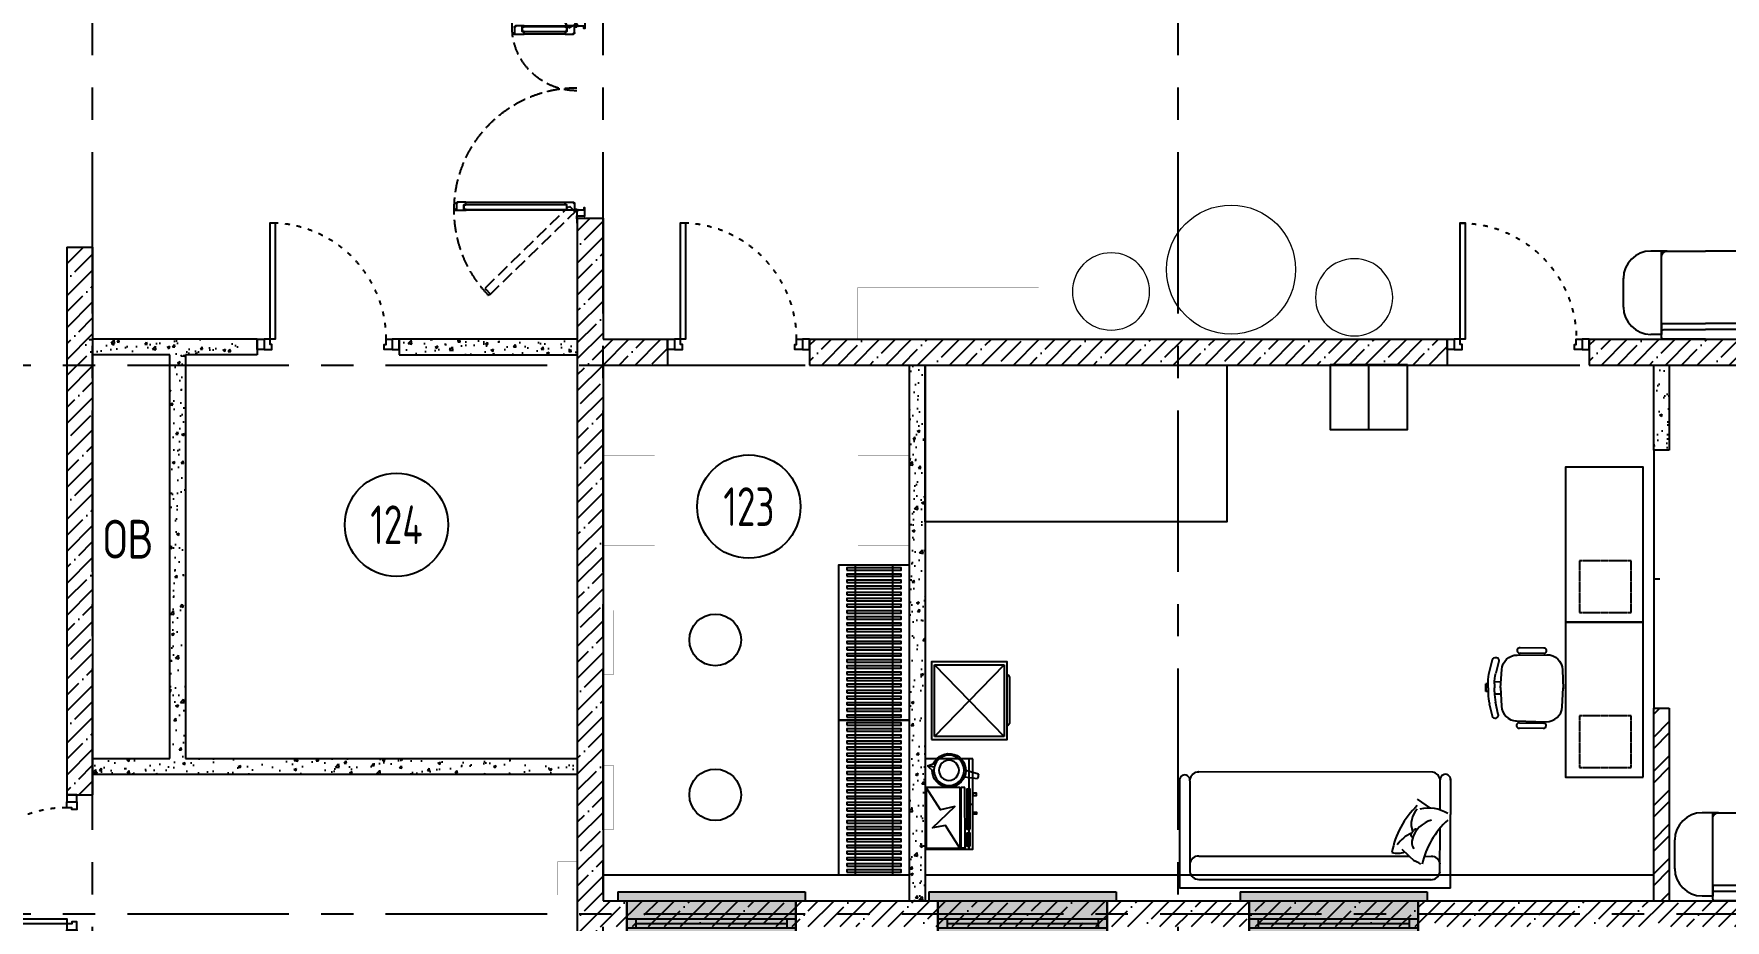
# Model space of a CAD drawing. Header units: millimetres. Extents: x -9318 to 9016603, y 0 to 838141.
# Drawn here: x 80543 to 93645, y 163103 to 169968 of the extents above; entities that cross this region are included whole.
import ezdxf
from ezdxf import colors
from ezdxf.entities.mleader import LeaderData, LeaderLine
from ezdxf.enums import TextEntityAlignment as Align
from ezdxf.math import Vec2, Vec3

# ---------------------------------------------------------------- set-up
doc = ezdxf.new("R2010")
doc.units = ezdxf.units.MM
for name, pattern in [('ACAD_ISO03W100', [30, 12, -18]), ('CENTER', [2, 1.25, -0.25, 0.25, -0.25]), ('HIDDEN', [6, 4, -2]), ('ГОСТ 2.303 4', [7, 5, -2, 0])]:
    doc.linetypes.add(name, pattern=pattern)
doc.layers.add('АР_Номер помещения', color=1, linetype='Continuous', lineweight=25)
doc.layers.add('ТХ_мебель передв', color=250, linetype='Continuous', lineweight=13)
doc.layers.add('ТХ_обор_бытовое', color=14, linetype='Continuous')
doc.styles.add('ICOCPEUR', font='isocpeur.ttf')
doc.styles.add('ISOCPEUR', font='isocpeur.ttf', dxfattribs={"width": 0.7})
doc.linetypes.add('Ground1', pattern='A,12,[130,ltypeshp.shx,S=3,R=-150,X=0,Y=-2.598],3,[130,ltypeshp.shx,S=3,R=-150,X=0,Y=-2.598],3,[130,ltypeshp.shx,S=3,R=-150,X=0,Y=-2.598],0', length=18)
doc.linetypes.add('Ground2', pattern='A,12,[130,ltypeshp.shx,S=3,R=-210,X=0,Y=-2.598],3,[130,ltypeshp.shx,S=3,R=-210,X=0,Y=-2.598],3,[130,ltypeshp.shx,S=3,R=-210,X=0,Y=-2.598],0', length=18)
pattern_1 = [(50, (275635.95, 96407.27), (215.17805, -18.82564), [22.5, -247.5]), (355, (275635.95, 96407.27), (-41.6254, 225.65764), [18, -198]), (100.45144, (275653.88, 96405.7), (173.55265, 206.832), [19.12206, -210.34263]), (46.1842, (275635.95, 96467.27), (320.1724, -49.6558), [33.75, -371.25]), (96.63564, (275662.63, 96463.14), (280.3986, 292.2356), [28.6831, -315.51413]), (351.18416, (275635.95, 96467.27), (280.3986, 292.2356), [27, -297]), (21, (275665.95, 96452.27), (179.07212, -120.78567), [22.5, -247.5]), (326, (275665.95, 96452.27), (72.9946, 217.54501), [18, -198]), (71.45144, (275680.87, 96442.2), (252.06671, 96.75935), [19.12206, -210.34263]), (37.5, (275635.95, 96407.274), (3.647957, 99.868156), [0, -195.6, 0, -201, 0, -198.75]), (7.5, (275635.95, 96407.27), (78.92086, 118.323514), [0, -114.6, 0, -191.1, 0, -75.75]), (327.5, (275569.05, 96407.274), (160.14673, -6.76646), [0, -75, 0, -234, 0, -310.5]), (317.5, (275539.05, 96407.27), (174.95585, 30.03149), [0, -97.5, 0, -155.4, 0, -220.5])]

# ---------------------------------------------------------------- blocks, each defined once
blk = doc.blocks.new('*U1096')
at = {"color": 8}
for points in [[(-55, -80), (-55, 0), (-115, 0), (-115, -40), (-100, -40), (-100, -80), (-55, -80)], [(0, 0), (0, -80), (-55, -80), (-55, 0), (0, 0)], [(-1100, 0), (-1100, -80), (-1045, -80), (-1045, 0), (-1100, 0)], [(-1045, -80), (-1045, 0), (-985, 0), (-985, -40), (-1000, -40), (-1000, -80), (-1045, -80)]]:
    blk.add_lwpolyline(points, dxfattribs=at)
blk.add_lwpolyline([(-100, -80), (-100, -980), (-140, -980), (-140, -80)], close=True, dxfattribs=at)
at = {"color": 8, "linetype": 'ACAD_ISO03W100', "ltscale": 3}
blk.add_arc((-100, -80), 900, 180, 270, dxfattribs=at)
blk = doc.blocks.new('*U1097')
at = {"color": 8}
for points in [[(0, 0), (0, -80), (55, -80), (55, 0), (0, 0)], [(55, -80), (55, 0), (115, 0), (115, -40), (100, -40), (100, -80), (55, -80)], [(1045, -80), (1045, 0), (985, 0), (985, -40), (1000, -40), (1000, -80), (1045, -80)], [(1100, 0), (1100, -80), (1045, -80), (1045, 0), (1100, 0)]]:
    blk.add_lwpolyline(points, dxfattribs=at)
blk.add_lwpolyline([(100, -80), (100, -980), (140, -980), (140, -80)], close=True, dxfattribs=at)
at = {"color": 8, "linetype": 'ACAD_ISO03W100', "ltscale": 3}
blk.add_arc((100, -80), 900, 270, 0, dxfattribs=at)
blk = doc.blocks.new('*U1100')
at = {"color": 8}
blk.add_lwpolyline([(100, 80), (100, 980), (140, 980), (140, 80)], close=True, dxfattribs=at)
for points in [[(0, 0), (0, 80), (55, 80), (55, 0), (0, 0)], [(55, 80), (55, 0), (115, 0), (115, 40), (100, 40), (100, 80), (55, 80)], [(1045, 80), (1045, 0), (985, 0), (985, 40), (1000, 40), (1000, 80), (1045, 80)], [(1100, 0), (1100, 80), (1045, 80), (1045, 0), (1100, 0)]]:
    blk.add_lwpolyline(points, dxfattribs=at)
at = {"color": 8, "linetype": 'ACAD_ISO03W100', "ltscale": 3}
blk.add_arc((100, 80), 900, 0, 90, dxfattribs=at)
blk = doc.blocks.new('*U737')
h = blk.add_hatch(color=8)
h.dxf.hatch_style = 1
h.paths.add_polyline_path([(-1380, -210), (70, -210), (70, -140), (0, -140), (0, 220), (-1310, 220), (-1310, -140), (-1380, -140)])
at = {"color": 8, "lineweight": 30}
for p, q in [((-1310, -140), (-1310, 220)), ((0, -140), (0, 220))]:
    blk.add_line(p, q, dxfattribs=at)
at = {"color": 8}
for p, q in [((0, 220), (-1310, 220)), ((-1310, 70), (0, 70)), ((-1310, 0), (0, 0)), ((-1240, 0), (-1240, 70)), ((-1240, 35), (-70, 35)), ((-70, 0), (-70, 70)), ((-1380, -210), (-1380, -140)), ((-1380, -140), (-1310, -140)), ((-1380, -210), (70, -210)), ((0, -140), (70, -140)), ((70, -210), (70, -140))]:
    blk.add_line(p, q, dxfattribs=at)
blk = doc.blocks.new('*U738')
h = blk.add_hatch(color=8)
h.dxf.hatch_style = 1
h.paths.add_polyline_path([(-1380, -210), (70, -210), (70, -140), (0, -140), (0, 220), (-1310, 220), (-1310, -140), (-1380, -140)])
at = {"color": 8, "lineweight": 30}
for p, q in [((-1310, -140), (-1310, 220)), ((0, -140), (0, 220))]:
    blk.add_line(p, q, dxfattribs=at)
at = {"color": 8}
for p, q in [((0, 220), (-1310, 220)), ((-1310, 70), (0, 70)), ((-1310, 0), (0, 0)), ((-1240, 0), (-1240, 70)), ((-1240, 35), (-70, 35)), ((-70, 0), (-70, 70)), ((-1380, -210), (-1380, -140)), ((-1380, -140), (-1310, -140)), ((-1380, -210), (70, -210)), ((0, -140), (70, -140)), ((70, -210), (70, -140))]:
    blk.add_line(p, q, dxfattribs=at)
blk = doc.blocks.new('*U739')
h = blk.add_hatch(color=8)
h.dxf.hatch_style = 1
h.paths.add_polyline_path([(-1380, -210), (70, -210), (70, -140), (0, -140), (0, 220), (-1310, 220), (-1310, -140), (-1380, -140)])
at = {"color": 8, "lineweight": 30}
for p, q in [((-1310, -140), (-1310, 220)), ((0, -140), (0, 220))]:
    blk.add_line(p, q, dxfattribs=at)
at = {"color": 8}
for p, q in [((0, 220), (-1310, 220)), ((-1310, 70), (0, 70)), ((-1310, 0), (0, 0)), ((-1240, 0), (-1240, 70)), ((-1240, 35), (-70, 35)), ((-70, 0), (-70, 70)), ((-1380, -210), (-1380, -140)), ((-1380, -140), (-1310, -140)), ((-1380, -210), (70, -210)), ((0, -140), (70, -140)), ((70, -210), (70, -140))]:
    blk.add_line(p, q, dxfattribs=at)
blk = doc.blocks.new('_DotSmall')
at = {"color": 8, "linetype": 'ByBlock', "const_width": 0.5}
blk.add_lwpolyline([(-0.0625, 0, 1), (0.0625, 0, 1)], format="xyb", close=True, dxfattribs=at)
blk = doc.blocks.new('*U522')
at = {"color": 8}
for p, q in [((-863, -125), (-94, -125)), ((-96, -61), (-861, -61)), ((-94, -1425), (-410, -1425)), ((-412, -1489), (-96, -1489))]:
    blk.add_line(p, q, dxfattribs=at)
at = {"color": 8, "linetype": 'ГОСТ 2.303 4', "ltscale": 20}
for points in [[(-66, -90), (-60, -84), (-53, -91), (-52, -90), (-54, -88), (-17, -50), (-11, -57), (-15, -61), (-10, -67), (-4, -61), (-684, 601), (-689, 596), (-683, 590), (-679, 595), (-672, 588), (-709, 551), (-712, 553), (-713, 552), (-705, 545), (-711, 539)], [(-241, -1899), (-248, -1895), (-253, -1904), (-254, -1903), (-253, -1901), (-298, -1874), (-303, -1882), (-298, -1885), (-301, -1892), (-308, -1888), (-71, -1478), (-65, -1482), (-59, -1473), (-58, -1474), (-60, -1476), (-14, -1503), (-9, -1495), (-15, -1492), (-11, -1485), (-4, -1489)]]:
    blk.add_lwpolyline(points, close=True, dxfattribs=at)
at = {"color": 8}
for points in [[(60, -12), (60, -80), (52, -80), (52, -63), (6, -63), (6, -66), (4, -66), (4, -56), (-4, -56), (-4, 12), (0, 12), (0, 4), (-2, 4), (-2, -17), (56, -17), (56, -12)], [(-953, -69), (-953, -61), (-861, -61), (-861, -68), (-877, -68), (-877, -104), (-863, -104), (-863, -125), (-929, -125), (-929, -117), (-939, -117), (-939, -115), (-936, -115), (-936, -63), (-945, -63), (-945, -69)], [(-80, -104), (-877, -104), (-877, -68), (-80, -68)], [(-4, -69), (-4, -61), (-96, -61), (-96, -68), (-80, -68), (-80, -104), (-94, -104), (-94, -125), (-28, -125), (-28, -117), (-18, -117), (-18, -115), (-21, -115), (-21, -63), (-12, -63), (-12, -69)], [(-502, -1433), (-502, -1425), (-410, -1425), (-410, -1446), (-426, -1446), (-426, -1482), (-412, -1482), (-412, -1489), (-478, -1489), (-478, -1481), (-488, -1481), (-488, -1479), (-485, -1479), (-485, -1427), (-494, -1427), (-494, -1433)], [(-4, -1481), (-4, -1489), (-96, -1489), (-96, -1482), (-80, -1482), (-80, -1446), (-94, -1446), (-94, -1425), (-28, -1425), (-28, -1433), (-18, -1433), (-18, -1435), (-21, -1435), (-21, -1487), (-12, -1487), (-12, -1481)], [(-426, -1446), (-80, -1446), (-80, -1482), (-426, -1482)], [(60, -1538), (60, -1470), (52, -1470), (52, -1487), (6, -1487), (6, -1484), (4, -1484), (4, -1494), (-4, -1494), (-4, -1562), (0, -1562), (0, -1554), (-2, -1554), (-2, -1533), (56, -1533), (56, -1538)]]:
    blk.add_lwpolyline(points, close=True, dxfattribs=at)
at = {"color": 8, "linetype": 'Ground2'}
blk.add_lwpolyline([(0, 39), (0, 0), (60, 0)], dxfattribs=at)
at = {"color": 8, "linetype": 'Ground1'}
blk.add_lwpolyline([(60, -1550), (0, -1550), (0, -1589)], dxfattribs=at)
at = {"color": 8, "linetype": 'ГОСТ 2.303 4', "ltscale": 20}
for centre, radius, start, end in [((-4, -61), 949, 135.7298, 180.1036), ((-4, -61), 949, 180, 270), ((-4, -1489), 502, 90, 172.6747), ((-4, -1489), 501, 172.6747, 232.6607)]:
    blk.add_arc(centre, radius, start, end, dxfattribs=at)
blk = doc.blocks.new('*U1037')
at = {"layer": 'АР_Номер помещения', "color": 8}
blk.add_circle((-15319, 2065), 400, dxfattribs=at)
at = {"color": 8, "style": 'ISOCPEUR', "width": 0.7, "flags": 1}
blk.add_attdef('КАТЕГОРИЯ', (-499, -2092), '', height=250, dxfattribs=at)
at = {"layer": 'АР_Номер помещения', "color": 8, "style": 'ISOCPEUR', "width": 0.7}
blk.add_attdef('НОМЕР_ПОМЕЩЕНИЯ', text='', height=300, dxfattribs=at).set_placement((-15319, 2065), align=Align.MIDDLE_CENTER)
blk = doc.blocks.new('*U1038')
at = {"layer": 'АР_Номер помещения', "color": 8}
blk.add_circle((-19373, -1172), 400, dxfattribs=at)
at = {"color": 8, "style": 'ISOCPEUR', "width": 0.7, "flags": 1}
blk.add_attdef('КАТЕГОРИЯ', (-499, -2092), '', height=250, dxfattribs=at)
at = {"layer": 'АР_Номер помещения', "color": 8, "style": 'ISOCPEUR', "width": 0.7}
blk.add_attdef('НОМЕР_ПОМЕЩЕНИЯ', text='', height=300, dxfattribs=at).set_placement((-19373, -1172), align=Align.MIDDLE_CENTER)
blk = doc.blocks.new('*U1178')
at = {"color": 8}
for points in [[(-55, -80), (-55, 0), (-115, 0), (-115, -40), (-100, -40), (-100, -80), (-55, -80)], [(0, 0), (0, -80), (-55, -80), (-55, 0), (0, 0)], [(-1100, 0), (-1100, -80), (-1045, -80), (-1045, 0), (-1100, 0)], [(-1045, -80), (-1045, 0), (-985, 0), (-985, -40), (-1000, -40), (-1000, -80), (-1045, -80)]]:
    blk.add_lwpolyline(points, dxfattribs=at)
blk.add_lwpolyline([(-100, -80), (-100, -980), (-140, -980), (-140, -80)], close=True, dxfattribs=at)
at = {"color": 8, "linetype": 'ACAD_ISO03W100', "ltscale": 3}
blk.add_arc((-100, -80), 900, 180, 270, dxfattribs=at)
blk = doc.blocks.new('диван вход')
at = {"color": 8}
for points in [[(-392, 982), (-169, 982)], [(-641, 347), (-641, 670)], [(-625, 686), (0, 686)], [(-625, 686), (-582, 686)], [(-604, 686), (-604, 770)], [(-535, 686), (-604, 686)], [(-582, 686), (42, 686)], [(-566, 670), (-566, 347)], [(-519, 670), (-519, 347)], [(42, 643), (42, 770)], [(42, 643), (42, 347)], [(-641, 347), (-641, 24)], [(-566, 24), (-566, 347)], [(-519, 24), (-519, 347)], [(42, 50), (42, 347)], [(-625, 8), (-582, 8)], [(-625, 8), (0, 8)], [(0, 8), (0, -8)], [(-641, -347), (-641, -24)], [(-625, -8), (-582, -8)], [(-625, -8), (0, -8)], [(-535, -8), (-604, -8)], [(-566, -24), (-566, -347)], [(-519, -24), (-519, -347)], [(42, -50), (42, -347)], [(-641, -347), (-641, -670)], [(-566, -670), (-566, -347)], [(-519, -670), (-519, -347)], [(42, -643), (42, -347)], [(42, -643), (42, -770)], [(-625, -686), (0, -686)], [(-625, -686), (-582, -686)], [(-535, -686), (-604, -686)], [(-604, -686), (-604, -770)], [(-582, -686), (42, -686)], [(-392, -982), (-169, -982)]]:
    blk.add_lwpolyline(points, dxfattribs=at)
for centre, start, end in [((-391, 770), 90.155, 179.8458), ((-170, 770), 0.1542, 89.845), ((-391, -770), 180.1545, 269.8463), ((-170, -770), 270.1537, 359.8455)]:
    blk.add_arc(centre, 212, start, end, dxfattribs=at)
for points in [[(-641, 670), (-641, 680), (-635, 686), (-625, 686)], [(-582, 686), (-572, 686), (-566, 680), (-566, 670)], [(-535, 686), (-524, 686), (-519, 680), (-519, 670)], [(0, 686), (26, 686), (42, 670), (42, 643)], [(-625, 8), (-635, 8), (-641, 19), (-641, 24)], [(-566, 24), (-566, 19), (-572, 8), (-582, 8)], [(-519, 24), (-519, 19), (-524, 8), (-535, 8)], [(42, 50), (42, 29), (26, 8), (0, 8)], [(-641, -24), (-641, -13), (-635, -8), (-625, -8)], [(-582, -8), (-572, -8), (-566, -13), (-566, -24)], [(-535, -8), (-524, -8), (-519, -13), (-519, -24)], [(0, -8), (26, -8), (42, -24), (42, -50)], [(42, -643), (42, -670), (26, -686), (0, -686)], [(-625, -686), (-635, -686), (-641, -680), (-641, -670)], [(-566, -670), (-566, -680), (-572, -686), (-582, -686)], [(-519, -670), (-519, -680), (-524, -686), (-535, -686)]]:
    blk.add_open_spline(points, degree=3, dxfattribs=at)
blk = doc.blocks.new('100')
at = {"color": 8, "ltscale": 100}
for p, q in [((67, 609), (67, -591)), ((358, 609), (358, -591)), ((487, -591), (-63, -591))]:
    blk.add_line(p, q, dxfattribs=at)
for points in [[(-63, 609), (487, 609), (487, -591), (-63, -591)], [(0, 587), (422, 587), (422, 570), (0, 570)], [(0, 540), (422, 540), (422, 522), (0, 522)], [(0, 492), (422, 492), (422, 475), (0, 475)], [(0, 445), (422, 445), (422, 427), (0, 427)], [(0, 397), (422, 397), (422, 380), (0, 380)], [(0, 350), (422, 350), (422, 332), (0, 332)], [(0, 302), (422, 302), (422, 285), (0, 285)], [(0, 255), (422, 255), (422, 237), (0, 237)], [(0, 207), (422, 207), (422, 190), (0, 190)], [(0, 160), (422, 160), (422, 142), (0, 142)], [(0, 112), (422, 112), (422, 95), (0, 95)], [(0, 65), (422, 65), (422, 47), (0, 47)], [(0, 17), (422, 17), (422, 0), (0, 0)], [(0, -30), (422, -30), (422, -47), (0, -47)], [(0, -77), (422, -77), (422, -95), (0, -95)], [(0, -125), (422, -125), (422, -142), (0, -142)], [(0, -172), (422, -172), (422, -190), (0, -190)], [(0, -220), (422, -220), (422, -237), (0, -237)], [(0, -267), (422, -267), (422, -285), (0, -285)], [(0, -315), (422, -315), (422, -332), (0, -332)], [(0, -362), (422, -362), (422, -380), (0, -380)], [(0, -410), (422, -410), (422, -427), (0, -427)], [(0, -457), (422, -457), (422, -475), (0, -475)], [(0, -505), (422, -505), (422, -522), (0, -522)], [(0, -552), (422, -552), (422, -570), (0, -570)]]:
    blk.add_lwpolyline(points, close=True, dxfattribs=at)
blk = doc.blocks.new('У098')
at = {"layer": 'ТХ_мебель передв', "color": 8, "const_width": 2, "elevation": -1}
blk.add_lwpolyline([(-190279, 63249), (-190200, 63249), (-190200, 63749), (-190279, 63749)], close=True, dxfattribs=at)
blk = doc.blocks.new('У101')
at = {"layer": 'ТХ_мебель передв', "color": 8, "const_width": 2}
blk.add_lwpolyline([(341448, -227858), (342148, -227858), (342148, -228258), (341448, -228258)], close=True, dxfattribs=at)
blk = doc.blocks.new('тумба с распашными дв 700х370')
at = {"color": 8, "extrusion": (-6.19742e-05, 0.000470712, 1)}
blk.add_line((8356, 20084, -1), (8356, 19384, -1), dxfattribs=at)
at = {"color": 8}
blk.add_line((8356, 19735, -1), (8328, 19734, -1), dxfattribs=at)
blk.add_lwpolyline([(8328, 19384), (8698, 19384), (8698, 20084), (8328, 20084)], close=True, dxfattribs=at)
at = {"color": 8, "extrusion": (-6.19742e-05, 0.000470712, 1), "elevation": 9}
for points in [[(8328, 19812), (8328, 19796), (8300, 19796), (8300, 19812)], [(8328, 19650), (8328, 19667), (8300, 19667), (8300, 19650)]]:
    blk.add_lwpolyline(points, close=True, dxfattribs=at)
blk = doc.blocks.new('чайник')
at = {"color": 8, "ltscale": 20}
for p, q in [((-53, 224), (-45, 122)), ((-17, 229), (6, 130)), ((26, -168), (-19, -116)), ((18, -116), (26, -168)), ((26, -168), (53, -105))]:
    blk.add_line(p, q, dxfattribs=at)
for radius in [117, 78]:
    blk.add_circle((0, 0), radius, dxfattribs=at)
for radius, start, end in [(230, 94.2587, 103.2615), (130, 290.3798, 267.1404)]:
    blk.add_arc((0, 0), radius, start, end, dxfattribs=at)
blk = doc.blocks.new('микроволн')
at = {"color": 8}
for p, q in [((0, 270), (0, 300)), ((0, 300), (470, 300)), ((0, 300), (0, 270)), ((0, 270), (470, 270)), ((470, 300), (470, 270)), ((0, 0), (0, 260)), ((470, 260), (0, 260)), ((470, 260), (470, 0)), ((470, 0), (0, 0))]:
    blk.add_line(p, q, dxfattribs=at)
for points in [[(15, 340), (115, 340), (115, 315), (15, 315)], [(145, 340), (455, 340), (455, 315), (145, 315)]]:
    blk.add_lwpolyline(points, close=True, dxfattribs=at)
blk.add_lwpolyline([(0, 260), (176, 149), (158, 47), (322, 222), (295, 110), (470, 0)], dxfattribs=at)
for centre, start, end in [((0, 265), 270, 90), ((470, 265), 90, 270)]:
    blk.add_arc(centre, 5, start, end, dxfattribs=at)
blk = doc.blocks.new('хол бытовой 600х600')
at = {"color": 8, "ltscale": 100}
for p, q in [((-9469, -146985), (-8912, -146985)), ((-9469, -147527), (-9469, -146985)), ((-9469, -146985), (-8912, -147527)), ((-8912, -146985), (-8912, -147527)), ((-8912, -147527), (-9469, -147527))]:
    blk.add_line(p, q, dxfattribs=at)
at = {"color": 8}
for p, q in [((-8912, -146985), (-9469, -147527)), ((-9005, -147566), (-9368, -147566))]:
    blk.add_line(p, q, dxfattribs=at)
blk.add_lwpolyline([(-9492, -146963), (-9492, -147549), (-8889, -147549), (-8889, -146963)], close=True, dxfattribs=at)
for centre, start, end in [((-9363, -147549), 180.3125, 256.3667), ((-9009, -147549), 283.6333, 359.6875)]:
    blk.add_arc(centre, 18.2, start, end, dxfattribs=at)
blk = doc.blocks.new('М-60')
at = {"color": 8, "extrusion": (-6.19742e-05, 0.000470712, 1)}
for p, q in [((7035415, 1186627, 0), (7035232, 1186627, 0)), ((7034998, 1186438, 0), (7035020, 1186531, 0)), ((7035068, 1186520, 0), (7035047, 1186426, 0)), ((7035049, 1186549, 0), (7035051, 1186549, 0)), ((7035202, 1186569, 0), (7035439, 1186576, 0)), ((7035232, 1186586, 0), (7035416, 1186587, 0)), ((7035563, 1186460, 0), (7035570, 1186313, 0)), ((7034971, 1186283, 0), (7034970, 1186343, 0)), ((7034989, 1186343, 0), (7034971, 1186343, 0)), ((7034971, 1186343, 0), (7034971, 1186283, 0)), ((7034989, 1186313, 0), (7034989, 1186356, 0)), ((7034989, 1186313, 0), (7034989, 1186343, 0)), ((7035037, 1186344, 0), (7035037, 1186313, 0)), ((7035038, 1186361, 0), (7035088, 1186361, 0)), ((7035086, 1186313, 0), (7035093, 1186455, 0)), ((7034989, 1186283, 0), (7034971, 1186283, 0)), ((7034989, 1186313, 0), (7034989, 1186283, 0)), ((7034989, 1186313, 0), (7034990, 1186270, 0)), ((7035038, 1186283, 0), (7035037, 1186314, 0)), ((7035038, 1186266, 0), (7035089, 1186266, 0)), ((7035071, 1186108, 0), (7035048, 1186201, 0)), ((7035086, 1186315, 0), (7035095, 1186173, 0)), ((7035565, 1186174, 0), (7035570, 1186322, 0)), ((7035000, 1186188, 0), (7035023, 1186096, 0)), ((7035053, 1186078, 0), (7035054, 1186078, 0)), ((7035206, 1186060, 0), (7035443, 1186057, 0)), ((7035236, 1186044, 0), (7035420, 1186046, 0)), ((7035420, 1186005, 0), (7035237, 1186003, 0))]:
    blk.add_line(p, q, dxfattribs=at)
for centre, start, end in [((7035230, 1186606, 122), 84.9987, 275.5247), ((7035417, 1186607, 122), 264.9987, 95.5247), ((7035234, 1186024, 122), 85.3479, 275.874), ((7035422, 1186026, 122), 265.3479, 95.874)]:
    blk.add_arc(centre, 20.6, start, end, dxfattribs=at)
at = {"color": 8, "extrusion": (6.19742e-05, -0.000470712, -1)}
for centre, major_axis, start_param, end_param in [((7035043, 1186525, 0), (15.6, 18.5, 0), 4.240369, 5.829345), ((7035045, 1186525, 0), (15.6, 18.5, 0), -0.45384, 1.098777), ((7035213, 1186449, 0), (77.8, 92.6, 0), 4.061153, 5.558057), ((7035442, 1186455, 0), (77.8, 92.6, 0), -0.725128, 0.826554), ((7035352, 1186356, 0), (-278, 234, 0), 5.584367, 5.811166), ((7035400, 1186344, 0), (234, 278, 0), 4.01357, 4.240369)]:
    blk.add_ellipse(centre, major_axis=major_axis, ratio=1, start_param=start_param, end_param=end_param, dxfattribs=at)
at = {"color": 8, "extrusion": (-6.19742e-05, 0.000470712, 1)}
for centre, major_axis, start_param, end_param in [((7035353, 1186275, 0), (-274, -238, 0), 5.584367, 5.811166), ((7035401, 1186288, 0), (238, -274, 0), 4.01357, 4.240369), ((7035047, 1186101, 0), (15.8, -18.3, 0), 4.240369, 5.829345), ((7035048, 1186102, 0), (15.8, -18.3, 0), -0.45384, 1.098777), ((7035215, 1186180, 0), (79.2, -91.4, 0), 4.061153, 5.558057), ((7035444, 1186178, 0), (79.2, -91.4, 0), -0.725128, 0.826554)]:
    blk.add_ellipse(centre, major_axis=major_axis, ratio=1, start_param=start_param, end_param=end_param, dxfattribs=at)
blk = doc.blocks.new('стол с тумбой 1200х600')
at = {"color": 8}
blk.add_lwpolyline([(-19012, 19801), (-19012, 21001), (-19612, 21001), (-19612, 19801)], close=True, dxfattribs=at)
at = {"color": 8, "linetype": 'HIDDEN', "ltscale": 0.1}
blk.add_lwpolyline([(-19505, 19875), (-19105, 19875), (-19105, 20275), (-19505, 20275)], close=True, dxfattribs=at)
blk = doc.blocks.new('шкаф 600х500')
at = {"color": 8, "linetype": 'ByBlock'}
blk.add_line((861814, -547843), (861814, -548343), dxfattribs=at)
blk.add_lwpolyline([(861514, -548343), (862114, -548343), (862114, -547843), (861514, -547843)], close=True, dxfattribs=at)
blk = doc.blocks.new('диван')
at = {"color": 8, "ltscale": 60}
for p, q in [((1, 840), (0, 1)), ((81, 832), (80, 121)), ((2020, 609), (2020, 840)), ((2100, 846), (2100, 571)), ((1842, 689), (1943, 621)), ((2100, -1), (2100, 571)), ((2018, 120), (2019, 466)), ((1724, 303), (1822, 210)), ((150, 249), (375, 248)), ((375, 248), (1783, 247)), ((1896, 247), (1957, 246)), ((150, 68), (375, 67)), ((375, 67), (1949, 66))]:
    blk.add_line(p, q, dxfattribs=at)
at = {"color": 8}
for p, q in [((1962, 898), (151, 900)), ((2100, -1), (0, 0))]:
    blk.add_line(p, q, dxfattribs=at)
blk.add_lwpolyline([(151, 900), (148, 900)], dxfattribs=at)
at = {"color": 8, "ltscale": 60}
for centre, radius, start, end in [((41, 837), 40.1, 352.9455, 183.9374), ((149, 830), 69.4, 88.7482, 172.1623), ((1951, 830), 69.4, 7.6964, 80.6189), ((2060, 842), 40.1, 352.9455, 183.9374), ((2292, 162), 656, 133.3101, 170.0281), ((1965, 497), 169, 136.5425, 199.9144), ((2012, 319), 217, 105.9864, 162.8949), ((1930, 342), 279, 57.6482, 103.7725), ((2521, 43), 656, 132.3356, 167.4321), ((1886, 204), 238, 111.7192, 146.6947), ((1818, 410), 24.9, 168.6304, 192.3753), ((1836, 407), 43.2, 153.8763, 168.6304), ((1803, 407), 9.04, 192.3753, 232.2835), ((1860, 395), 69.8, 142.2835, 153.8763), ((1803, 407), 9.04, 232.2835, 272.1917), ((1802, 423), 24.9, 272.1917, 287.8391), ((1860, 395), 69.8, 130.6907, 142.2835), ((1843, 415), 43.2, 115.9366, 130.6907), ((1835, 432), 24.9, 92.1917, 115.9366), ((1834, 447), 9.04, 52.2835, 92.1917), ((1834, 447), 9.04, 40.0921, 52.2835), ((1689, 432), 162, 254.3135, 290.6883), ((1880, 354), 81.1, 158.8499, 217.379), ((149, 179), 69.4, 88.7482, 172.1623), ((1717, -47), 279, 56.9411, 69.9368), ((1951, 177), 69.4, 7.6964, 91.1105), ((149, 137), 69.4, 187.6964, 271.1105), ((1950, 135), 69.4, 268.7482, 352.1623)]:
    blk.add_arc(centre, radius, start, end, dxfattribs=at)
blk = doc.blocks.new('У240')
at = {"layer": 'ТХ_обор_бытовое', "color": 8, "lineweight": 0, "ltscale": 100, "transparency": 33554687, "const_width": 2}
blk.add_lwpolyline([(259065, 2932), (259065, 3192), (259215, 3192), (259215, 2932)], close=True, dxfattribs=at)
blk = doc.blocks.new('У014')
at = {"layer": 'ТХ_мебель передв', "color": 8}
blk.add_circle((-169652, 43208, -1), 500, dxfattribs=at)
blk = doc.blocks.new('У012')
at = {"layer": 'ТХ_мебель передв', "color": 8}
blk.add_open_spline([(-181454, 44964, -1), (-181454, 44799, -1), (-181586, 44667, -1), (-181750, 44667, -1), (-181920, 44667, -1), (-182052, 44799, -1), (-182052, 44964, -1), (-182052, 45133, -1), (-181920, 45265, -1), (-181750, 45265, -1), (-181586, 45265, -1), (-181454, 45133, -1), (-181454, 44964, -1)], degree=3, knots=[0, 0, 0, 0, 1, 1, 1, 2, 2, 2, 3, 3, 3, 4, 4, 4, 4], dxfattribs=at)

msp = doc.modelspace()

# ---------------------------------------------------------------- hatches: boundary and pattern name
at = {"ltscale": 100}
h = msp.add_hatch(dxfattribs=at)
h.set_pattern_fill('ANSI35', color=256, scale=700)
h.set_pattern_definition([(45, (-887755.71, 261612.85), (-123.743687, 123.743687), []), (45, (-887631.97, 261612.85), (-123.743687, 123.743687), [218.75, -43.75, 0, -43.75])])
h.paths.add_polyline_path([(84952.1, 163052.96), (95967.1, 163052.96), (95967.1, 163252.96), (84952.1, 163252.96), (84952.1, 167402.96), (85452.1, 167402.96), (85452.1, 167602.96), (84952.1, 167602.96), (84952.1, 168540.44), (84752.1, 168540.44), (84752.1, 158062.96), (84752.1, 157862.96), (84952.1, 157862.96)])
h = msp.add_hatch(dxfattribs=at)
h.set_pattern_fill('ANSI35', color=256, scale=700)
h.set_pattern_definition([(45, (-893405.71, 262633.98), (-123.743687, 123.743687), []), (45, (-893281.97, 262633.98), (-123.743687, 123.743687), [218.75, -43.75, 0, -43.75])])
h.paths.add_polyline_path([(80997.1, 168315.44), (80797.1, 168315.44), (80797.1, 164074.08), (80997.1, 164074.08)])
h = msp.add_hatch(dxfattribs=at)
h.set_pattern_fill('AR-CONC', color=256, scale=30)
h.set_pattern_definition([(50, (275535.95, 96407.27), (215.17805, -18.82564), [22.5, -247.5]), (355, (275535.95, 96407.27), (-41.6254, 225.65764), [18, -198]), (100.45144, (275553.88, 96405.7), (173.55265, 206.832), [19.12206, -210.34263]), (46.1842, (275535.95, 96467.27), (320.1724, -49.6558), [33.75, -371.25]), (96.63564, (275562.63, 96463.14), (280.3986, 292.2356), [28.6831, -315.51413]), (351.18416, (275535.95, 96467.27), (280.3986, 292.2356), [27, -297]), (21, (275565.95, 96452.27), (179.07212, -120.78567), [22.5, -247.5]), (326, (275565.95, 96452.27), (72.9946, 217.54501), [18, -198]), (71.45144, (275580.87, 96442.2), (252.06671, 96.75935), [19.12206, -210.34263]), (37.5, (275535.95, 96407.274), (3.647957, 99.868156), [0, -195.6, 0, -201, 0, -198.75]), (7.5, (275535.95, 96407.27), (78.92086, 118.323514), [0, -114.6, 0, -191.1, 0, -75.75]), (327.5, (275469.05, 96407.274), (160.14673, -6.76646), [0, -75, 0, -234, 0, -310.5]), (317.5, (275439.05, 96407.27), (174.95585, 30.03149), [0, -97.5, 0, -155.4, 0, -220.5])])
h.paths.add_polyline_path([(82172.49, 167602.97), (80897.1, 167602.97), (80897.1, 167482.97), (82172.49, 167482.97)])
h = msp.add_hatch(dxfattribs=at)
h.set_pattern_fill('AR-CONC', color=256, scale=30)
h.set_pattern_definition(pattern_1)
h.paths.add_polyline_path([(84752.1, 167602.96), (83372.49, 167602.98), (83372.49, 167482.98), (84752.1, 167482.96)])
h = msp.add_hatch(dxfattribs=at)
h.set_pattern_fill('ANSI35', color=256, scale=700)
h.set_pattern_definition([(45, (-887650.71, 265962.85), (-123.743687, 123.743687), []), (45, (-887526.97, 265962.85), (-123.743687, 123.743687), [218.75, -43.75, 0, -43.75])])
h.paths.add_polyline_path([(91492.12, 167602.96), (86552.1, 167602.96), (86552.1, 167402.96), (91492.12, 167402.96)])
h = msp.add_hatch(dxfattribs=at)
h.set_pattern_fill('ANSI35', color=256, scale=700)
h.set_pattern_definition([(45, (-881610.7, 265962.85), (-123.743687, 123.743687), []), (45, (-881486.95, 265962.85), (-123.743687, 123.743687), [218.75, -43.75, 0, -43.75])])
h.paths.add_polyline_path([(95649.1, 167602.96), (92592.12, 167602.96), (92592.12, 167402.96), (95649.1, 167402.96)])
h = msp.add_hatch(dxfattribs=at)
h.set_pattern_fill('AR-CONC', color=256, scale=30)
h.set_pattern_definition([(50, (275435.95, 96407.27), (215.17805, -18.82564), [22.5, -247.5]), (355, (275435.95, 96407.27), (-41.6254, 225.65764), [18, -198]), (100.45144, (275453.88, 96405.7), (173.55265, 206.832), [19.12206, -210.34263]), (46.1842, (275435.95, 96467.27), (320.1724, -49.6558), [33.75, -371.25]), (96.63564, (275462.63, 96463.14), (280.3986, 292.2356), [28.6831, -315.51413]), (351.18416, (275435.95, 96467.27), (280.3986, 292.2356), [27, -297]), (21, (275465.95, 96452.27), (179.07212, -120.78567), [22.5, -247.5]), (326, (275465.95, 96452.27), (72.9946, 217.54501), [18, -198]), (71.45144, (275480.87, 96442.2), (252.06671, 96.75935), [19.12206, -210.34263]), (37.5, (275435.95, 96407.274), (3.647957, 99.868156), [0, -195.6, 0, -201, 0, -198.75]), (7.5, (275435.95, 96407.27), (78.92086, 118.323514), [0, -114.6, 0, -191.1, 0, -75.75]), (327.5, (275369.05, 96407.274), (160.14673, -6.76646), [0, -75, 0, -234, 0, -310.5]), (317.5, (275339.05, 96407.27), (174.95585, 30.03149), [0, -97.5, 0, -155.4, 0, -220.5])])
h.paths.add_polyline_path([(81716.96, 166757.82), (81716.96, 167482.97), (81596.96, 167482.96), (81596.99, 164364.08), (81716.96, 164364.08), (81716.99, 166249.6)])
h = msp.add_hatch(dxfattribs=at)
h.set_pattern_fill('AR-CONC', color=256, scale=30)
h.set_pattern_definition(pattern_1)
h.paths.add_polyline_path([(87327.08, 167402.96), (87327.1, 163252.96), (87447.1, 163252.96), (87447.08, 167402.96)])
h = msp.add_hatch(dxfattribs=at)
h.set_pattern_fill('AR-CONC', color=256, scale=30)
h.set_pattern_definition(pattern_1)
h.paths.add_polyline_path([(93092.06, 167403), (93091.94, 166744.64), (93211.94, 166744.64), (93212.06, 167403)])
h = msp.add_hatch(dxfattribs=at)
h.set_pattern_fill('ANSI32', color=256, scale=500)
h.set_pattern_definition([(45, (-869377.34, 236725.8), (-132.58252, 132.58252), []), (45, (-869288.95, 236725.8), (-132.58252, 132.58252), [])])
h.paths.add_polyline_path([(93092.15, 164744.5), (93092.09, 163252.96), (93212.09, 163252.96), (93212.15, 164744.5)])
h = msp.add_hatch(dxfattribs=at)
h.set_pattern_fill('AR-CONC', color=256, scale=30)
h.set_pattern_definition([(50, (275635.95, 96397.27), (215.17805, -18.82564), [22.5, -247.5]), (355, (275635.95, 96397.27), (-41.6254, 225.65764), [18, -198]), (100.45144, (275653.88, 96395.7), (173.55265, 206.832), [19.12206, -210.34263]), (46.1842, (275635.95, 96457.27), (320.1724, -49.6558), [33.75, -371.25]), (96.63564, (275662.63, 96453.14), (280.3986, 292.2356), [28.6831, -315.51413]), (351.18416, (275635.95, 96457.27), (280.3986, 292.2356), [27, -297]), (21, (275665.95, 96442.27), (179.07212, -120.78567), [22.5, -247.5]), (326, (275665.95, 96442.27), (72.9946, 217.54501), [18, -198]), (71.45144, (275680.87, 96432.2), (252.06671, 96.75935), [19.12206, -210.34263]), (37.5, (275635.95, 96397.274), (3.647957, 99.868156), [0, -195.6, 0, -201, 0, -198.75]), (7.5, (275635.95, 96397.27), (78.92086, 118.323514), [0, -114.6, 0, -191.1, 0, -75.75]), (327.5, (275569.05, 96397.274), (160.14673, -6.76646), [0, -75, 0, -234, 0, -310.5]), (317.5, (275539.05, 96397.27), (174.95585, 30.03149), [0, -97.5, 0, -155.4, 0, -220.5])])
h.paths.add_polyline_path([(84752.1, 164354.09), (80997.1, 164354.08), (80997.1, 164234.08), (84752.1, 164234.09)])

# ---------------------------------------------------------------- linework, layer by layer
at = {"linetype": 'CENTER', "ltscale": 1000}
for p, q in [((80997.1, 149801.69), (80997.1, 184109.16)), ((84952.1, 149801.69), (84952.1, 184109.16)), ((89407.1, 149801.69), (89407.1, 184109.16)), ((51268.34, 167402.96), (134865.51, 167402.96)), ((51268.34, 163152.96), (134865.51, 163152.96))]:
    msp.add_line(p, q, dxfattribs=at)
at = {"ltscale": 100}
for p, q in [((84752.1, 168540.44), (84752.1, 158062.96)), ((84752.1, 168540.44), (84952.1, 168540.44)), ((84952.1, 168540.44), (84952.1, 167602.96)), ((80797.1, 168315.44), (80797.1, 164074.08)), ((80797.1, 168315.44), (80997.1, 168315.44)), ((80997.1, 168315.44), (80997.1, 164074.08)), ((84952.1, 167602.96), (85452.1, 167602.96)), ((85452.1, 167602.96), (85452.1, 167402.96)), ((86552.1, 167602.96), (91492.12, 167602.96)), ((86552.1, 167602.96), (86552.1, 167402.96)), ((91492.12, 167602.96), (91492.12, 167402.96)), ((92592.12, 167602.96), (95649.1, 167602.96)), ((92592.12, 167602.96), (92592.12, 167402.96)), ((84952.1, 167402.96), (84952.1, 163252.96)), ((84952.1, 167402.96), (85452.1, 167402.96)), ((86552.1, 167402.96), (91492.12, 167402.96)), ((92592.12, 167402.96), (95649.1, 167402.96)), ((80797.1, 164074.08), (80997.1, 164074.08)), ((84952.1, 163452.98), (87327.09, 163452.97)), ((87447.09, 163452.97), (93092.1, 163452.96)), ((84952.1, 163252.96), (95969.45, 163252.96))]:
    msp.add_line(p, q, dxfattribs=at)
for points in [[(82272.49, 167602.97), (80997.1, 167602.97)], [(82272.49, 167602.97), (82272.49, 167482.97)], [(84752.1, 167602.97), (83372.49, 167602.97)], [(83372.49, 167602.97), (83372.49, 167482.97)], [(81596.96, 167482.97), (80997.1, 167482.97)], [(81597.1, 164354.08), (81596.96, 167482.97)], [(82272.49, 167482.97), (81716.96, 167482.97)], [(81716.96, 167482.97), (81716.99, 164354.08)], [(83372.49, 167482.97), (84752.1, 167482.97)], [(87327.1, 163252.96), (87327.06, 167402.96)], [(87447.06, 167402.96), (87447.1, 163252.96)], [(93092.09, 166744.5), (93092.06, 167403)], [(93212.06, 167403), (93212.09, 166744.51)], [(93212.09, 166744.51), (93092.09, 166744.5)], [(93092.09, 166744.5), (93092.14, 164744.5)], [(93138.16, 165744.5), (93092.12, 165744.5)], [(93092.1, 163252.96), (93092.06, 164744.5)], [(93092.06, 164744.5), (93212.06, 164744.5)], [(93212.06, 164744.5), (93212.1, 163252.96)], [(80997.1, 164354.08), (81597.1, 164354.08)], [(81716.99, 164354.08), (84752.1, 164354.09)], [(80997.1, 164234.08), (84752.1, 164234.09)]]:
    msp.add_lwpolyline(points, dxfattribs=at)
at = {"transparency": 33554636}
msp.add_lwpolyline([(87447.06, 167402.91), (89785.6, 167402.91), (89785.6, 166187.59), (87447.06, 166187.59)], close=True, dxfattribs=at)
for centre in [(85821.28, 165273.65), (85821.28, 164073.65)]:
    msp.add_circle(centre, 200)

# ---------------------------------------------------------------- block references
at = {"xscale": -1}
for name, p, rotation in [('*U522', (84752.1, 168540.44), 180), ('*U1097', (91492.12, 167522.96), 180), ('100', (86839.91, 165262.05), 180), ('100', (86839.92, 164062.05), 180), ('чайник', (87632.29, 164263.52, -0.65), 266.7083281456108), ('микроволн', (87456.73, 163661.24, -1.97), 270.0869646366538), ('*U737', (86447.1, 163112.96), 180), ('*U738', (88857.1, 163112.96), 180), ('*U739', (91267.1, 163112.96), 180)]:
    msp.add_blockref(name, p, dxfattribs=dict(at, rotation=rotation))
for name, p in [('У014', (259469.74, 124934.07, 0.56)), ('У012', (270640.24, 123006.73, 0.56)), ('У012', (272523.67, 122961.32, 0.56)), ('У101', (-254520.84, 395860.73)), ('У101', (-253820.84, 395860.73)), ('стол с тумбой 1200х600', (112021.12, 145610.8)), ('У098', (275231.18, 101753.67, 0.56)), ('стол с тумбой 1200х600', (112021.12, 144410.8)), ('У098', (275231.19, 100553.67, 0.56)), ('диван', (89417.65, 163350.7)), ('У240', (-174462.87, 160365.82))]:
    msp.add_blockref(name, p)
for name, p, rotation in [('*U1178', (82272.49, 167522.97), 180), ('*U1096', (85452.1, 167522.96), 180), ('диван вход', (93839.26, 168243.52), 90), ('У101', (-142905.72, -174744.99), 90), ('У101', (-140930.75, -174744.99), 90), ('шкаф 600х500', (952699.45, -380939.62), 180), ('У101', (-142905.72, -175444.99), 90), ('У101', (-140930.74, -175444.99), 90), ('хол бытовой 600х600', (-59466.05, 173993.62), 90), ('М-60', (-6961157.09, -909375.53, 0.04), 359.0887326624887), ('тумба с распашными дв 700х370', (96145.07, 183735.87), 180), ('*U1100', (80877.1, 162974.08), 90.00000000000001), ('диван вход', (94236.72, 163893.52), 90)]:
    msp.add_blockref(name, p, dxfattribs=dict(rotation=rotation))
ref = msp.add_blockref('*U1038', (105455.43, 167478.14))
ref.add_attrib('НОМЕР_ПОМЕЩЕНИЯ', '123', dxfattribs={"layer": 'АР_Номер помещения', "color": 8, "height": 300, "style": 'ISOCPEUR', "width": 0.7}).set_placement((86082.41, 166305.78), align=Align.MIDDLE_CENTER)
ref = msp.add_blockref('*U1037', (98670.88, 164100.54))
ref.add_attrib('НОМЕР_ПОМЕЩЕНИЯ', '124', dxfattribs={"layer": 'АР_Номер помещения', "color": 8, "height": 300, "style": 'ISOCPEUR', "width": 0.7}).set_placement((83351.95, 166165.5), align=Align.MIDDLE_CENTER)

# ---------------------------------------------------------------- texts
at = {"ltscale": 100, "insert": (81273.26, 166053.83), "char_height": 300, "attachment_point": 5, "line_spacing_factor": 0.7, "style": 'ICOCPEUR'}
msp.add_mtext('\\A1;{\\W0.8;ОВ}', dxfattribs=at)

# ---------------------------------------------------------------- leaders
ml = msp.add_multileader_mtext('Standard')
ml.set_content('+13,200', color=8, style='ISOCPEUR')
ml.set_leader_properties(color=8, linetype='Continuous', lineweight=-1)
ml.set_arrow_properties(name='DOTSMALL')
ml.build(insert=Vec2(0, 0))
ml.multileader.update_dxf_attribs({"has_text_frame": 1, "text_left_attachment_type": 4, "text_right_attachment_type": 4, "dogleg_length": 100, "arrow_head_size": 180})
ctx = ml.context
ctx.base_point, ctx.char_height, ctx.arrow_head_size, ctx.landing_gap_size, ctx.plane_origin = Vec3(93068.63, 826103.47), 250, 180, 50, Vec3(90907.41, 825512.23)
ctx.left_attachment, ctx.right_attachment = 4, 4
notes = []
notes.append((ctx, [(0, (0, 0, 0), (0, 0), (1, 0), 1, [])]))
ctx.mtext.insert, ctx.mtext.width, ctx.mtext.line_spacing_style, ctx.mtext.flow_direction = Vec3(93118.63, 826436.81), 852.697, 2, 5
ml = msp.add_multileader_mtext('Standard')
ml.set_content('+11,550', color=8, style='ISOCPEUR')
ml.set_leader_properties(color=8, linetype='Continuous', lineweight=-1)
ml.set_arrow_properties(name='DOTSMALL')
ml.build(insert=Vec2(0, 0))
ml.multileader.update_dxf_attribs({"has_text_frame": 1, "text_left_attachment_type": 4, "text_right_attachment_type": 4, "dogleg_length": 100, "arrow_head_size": 180})
ctx = ml.context
ctx.base_point, ctx.char_height, ctx.arrow_head_size, ctx.landing_gap_size, ctx.plane_origin = Vec3(88068.63, 825358.47), 250, 180, 50, Vec3(85907.41, 824767.23)
ctx.left_attachment, ctx.right_attachment = 4, 4
notes.append((ctx, [(0, (0, 0, 0), (0, 0), (1, 0), 1, [])]))
ctx.mtext.insert, ctx.mtext.width, ctx.mtext.line_spacing_style, ctx.mtext.flow_direction = Vec3(88118.63, 825691.81), 852.697, 2, 5
ml = msp.add_multileader_mtext('Standard')
ml.set_content('+13,700', color=8, style='ISOCPEUR')
ml.set_leader_properties(color=8, linetype='Continuous', lineweight=-1)
ml.set_arrow_properties(name='DOTSMALL')
ml.build(insert=Vec2(0, 0))
ml.multileader.update_dxf_attribs({"has_text_frame": 1, "text_left_attachment_type": 4, "text_right_attachment_type": 4, "dogleg_length": 100, "arrow_head_size": 180})
ctx = ml.context
ctx.base_point, ctx.char_height, ctx.arrow_head_size, ctx.landing_gap_size, ctx.plane_origin = Vec3(118053.07, 658154.33), 250, 180, 50, Vec3(117803.7, 657493.51)
ctx.left_attachment, ctx.right_attachment = 4, 4
notes.append((ctx, [(0, (0, 0, 0), (0, 0), (1, 0), 1, [])]))
ctx.mtext.insert, ctx.mtext.width, ctx.mtext.line_spacing_style, ctx.mtext.flow_direction = Vec3(118103.07, 658487.66), 852.697, 2, 5
ml = msp.add_multileader_mtext('Standard')
ml.set_content('+15,850', color=8, style='ISOCPEUR')
ml.set_leader_properties(color=8, linetype='Continuous', lineweight=-1)
ml.set_arrow_properties(name='DOTSMALL')
ml.build(insert=Vec2(0, 0))
ml.multileader.update_dxf_attribs({"has_text_frame": 1, "text_left_attachment_type": 4, "text_right_attachment_type": 4, "dogleg_length": 100, "arrow_head_size": 180})
ctx = ml.context
ctx.base_point, ctx.char_height, ctx.arrow_head_size, ctx.landing_gap_size, ctx.plane_origin = Vec3(116043.29, 652621.27), 250, 180, 50, Vec3(116522.41, 649668.82)
ctx.left_attachment, ctx.right_attachment = 4, 4
notes.append((ctx, [(0, (0, 0, 0), (0, 0), (1, 0), 1, [])]))
ctx.mtext.insert, ctx.mtext.width, ctx.mtext.line_spacing_style, ctx.mtext.flow_direction = Vec3(116093.29, 652954.61), 852.697, 2, 5
ml = msp.add_multileader_mtext('Standard')
ml.set_content('+9,800', color=8, style='ISOCPEUR')
ml.set_leader_properties(color=8, linetype='Continuous', lineweight=-1)
ml.set_arrow_properties(name='DOTSMALL')
ml.build(insert=Vec2(0, 0))
ml.multileader.update_dxf_attribs({"has_text_frame": 1, "text_left_attachment_type": 4, "text_right_attachment_type": 4, "dogleg_length": 100, "arrow_head_size": 180})
ctx = ml.context
ctx.base_point, ctx.char_height, ctx.arrow_head_size, ctx.landing_gap_size, ctx.plane_origin = Vec3(118053.07, 538154.33), 250, 180, 50, Vec3(117803.7, 537493.51)
ctx.left_attachment, ctx.right_attachment = 4, 4
notes.append((ctx, [(0, (0, 0, 0), (0, 0), (1, 0), 1, [])]))
ctx.mtext.insert, ctx.mtext.width, ctx.mtext.line_spacing_style, ctx.mtext.flow_direction = Vec3(118103.07, 538487.66), 852.697, 2, 5
ml = msp.add_multileader_mtext('Standard')
ml.set_content('+11,750', color=8, style='ISOCPEUR')
ml.set_leader_properties(color=8, linetype='Continuous', lineweight=-1)
ml.set_arrow_properties(name='DOTSMALL')
ml.build(insert=Vec2(0, 0))
ml.multileader.update_dxf_attribs({"has_text_frame": 1, "text_left_attachment_type": 4, "text_right_attachment_type": 4, "dogleg_length": 100, "arrow_head_size": 180})
ctx = ml.context
ctx.base_point, ctx.char_height, ctx.arrow_head_size, ctx.landing_gap_size, ctx.plane_origin = Vec3(116043.29, 532621.27), 250, 180, 50, Vec3(116522.41, 529668.82)
ctx.left_attachment, ctx.right_attachment = 4, 4
notes.append((ctx, [(0, (0, 0, 0), (0, 0), (1, 0), 1, [])]))
ctx.mtext.insert, ctx.mtext.width, ctx.mtext.line_spacing_style, ctx.mtext.flow_direction = Vec3(116093.29, 532954.61), 852.697, 2, 5
ml = msp.add_multileader_mtext('Standard')
ml.set_content('+7,850', color=8, style='ISOCPEUR')
ml.set_leader_properties(color=8, linetype='Continuous', lineweight=-1)
ml.set_arrow_properties(name='DOTSMALL')
ml.build(insert=Vec2(0, 0))
ml.multileader.update_dxf_attribs({"has_text_frame": 1, "text_left_attachment_type": 4, "text_right_attachment_type": 4, "dogleg_length": 100, "arrow_head_size": 180})
ctx = ml.context
ctx.base_point, ctx.char_height, ctx.arrow_head_size, ctx.landing_gap_size, ctx.plane_origin = Vec3(82569.71, 434646.78), 250, 180, 50, Vec3(82488.32, 433379.22)
ctx.left_attachment, ctx.right_attachment = 4, 4
notes.append((ctx, [(0, (0, 0, 0), (0, 0), (1, 0), 1, [])]))
ctx.mtext.insert, ctx.mtext.width, ctx.mtext.line_spacing_style, ctx.mtext.flow_direction = Vec3(82619.71, 434980.11), 595.5678, 2, 5
ml = msp.add_multileader_mtext('Standard')
ml.set_content('0,000', color=8, style='ISOCPEUR')
ml.set_leader_properties(color=8, linetype='Continuous', lineweight=-1)
ml.set_arrow_properties(name='DOTSMALL')
ml.build(insert=Vec2(0, 0))
ml.multileader.update_dxf_attribs({"has_text_frame": 1, "text_left_attachment_type": 4, "text_right_attachment_type": 4, "dogleg_length": 100, "arrow_head_size": 180})
ctx = ml.context
ctx.base_point, ctx.char_height, ctx.arrow_head_size, ctx.landing_gap_size, ctx.plane_origin = Vec3(98086.03, 163679.28, 0), 250, 180, 50, Vec3(94621.58, 163088.03, 0)
ctx.left_attachment, ctx.right_attachment = 4, 4
notes.append((ctx, [(0, (0, 0, 0), (0, 0), (1, 0), 1, [])]))
ctx.mtext.insert, ctx.mtext.width, ctx.mtext.line_spacing_style, ctx.mtext.flow_direction = Vec3(98136.03, 164012.61, 0), 852.697, 2, 5
for ctx, leaders in notes:
    for number, flags, end, landing, length, lines in leaders:
        leader = LeaderData()
        leader.index, (leader.has_last_leader_line, leader.has_dogleg_vector, leader.attachment_direction) = number, flags
        leader.last_leader_point, leader.dogleg_vector, leader.dogleg_length = Vec3(end), Vec3(landing), length
        for number, points, colour, breaks in lines:
            line = LeaderLine()
            line.index, line.vertices, line.color, line.breaks = number, Vec3.list(points), colors.encode_raw_color(colour), breaks
            leader.lines.append(line)
        ctx.leaders.append(leader)

doc.saveas('drawing.dxf')
